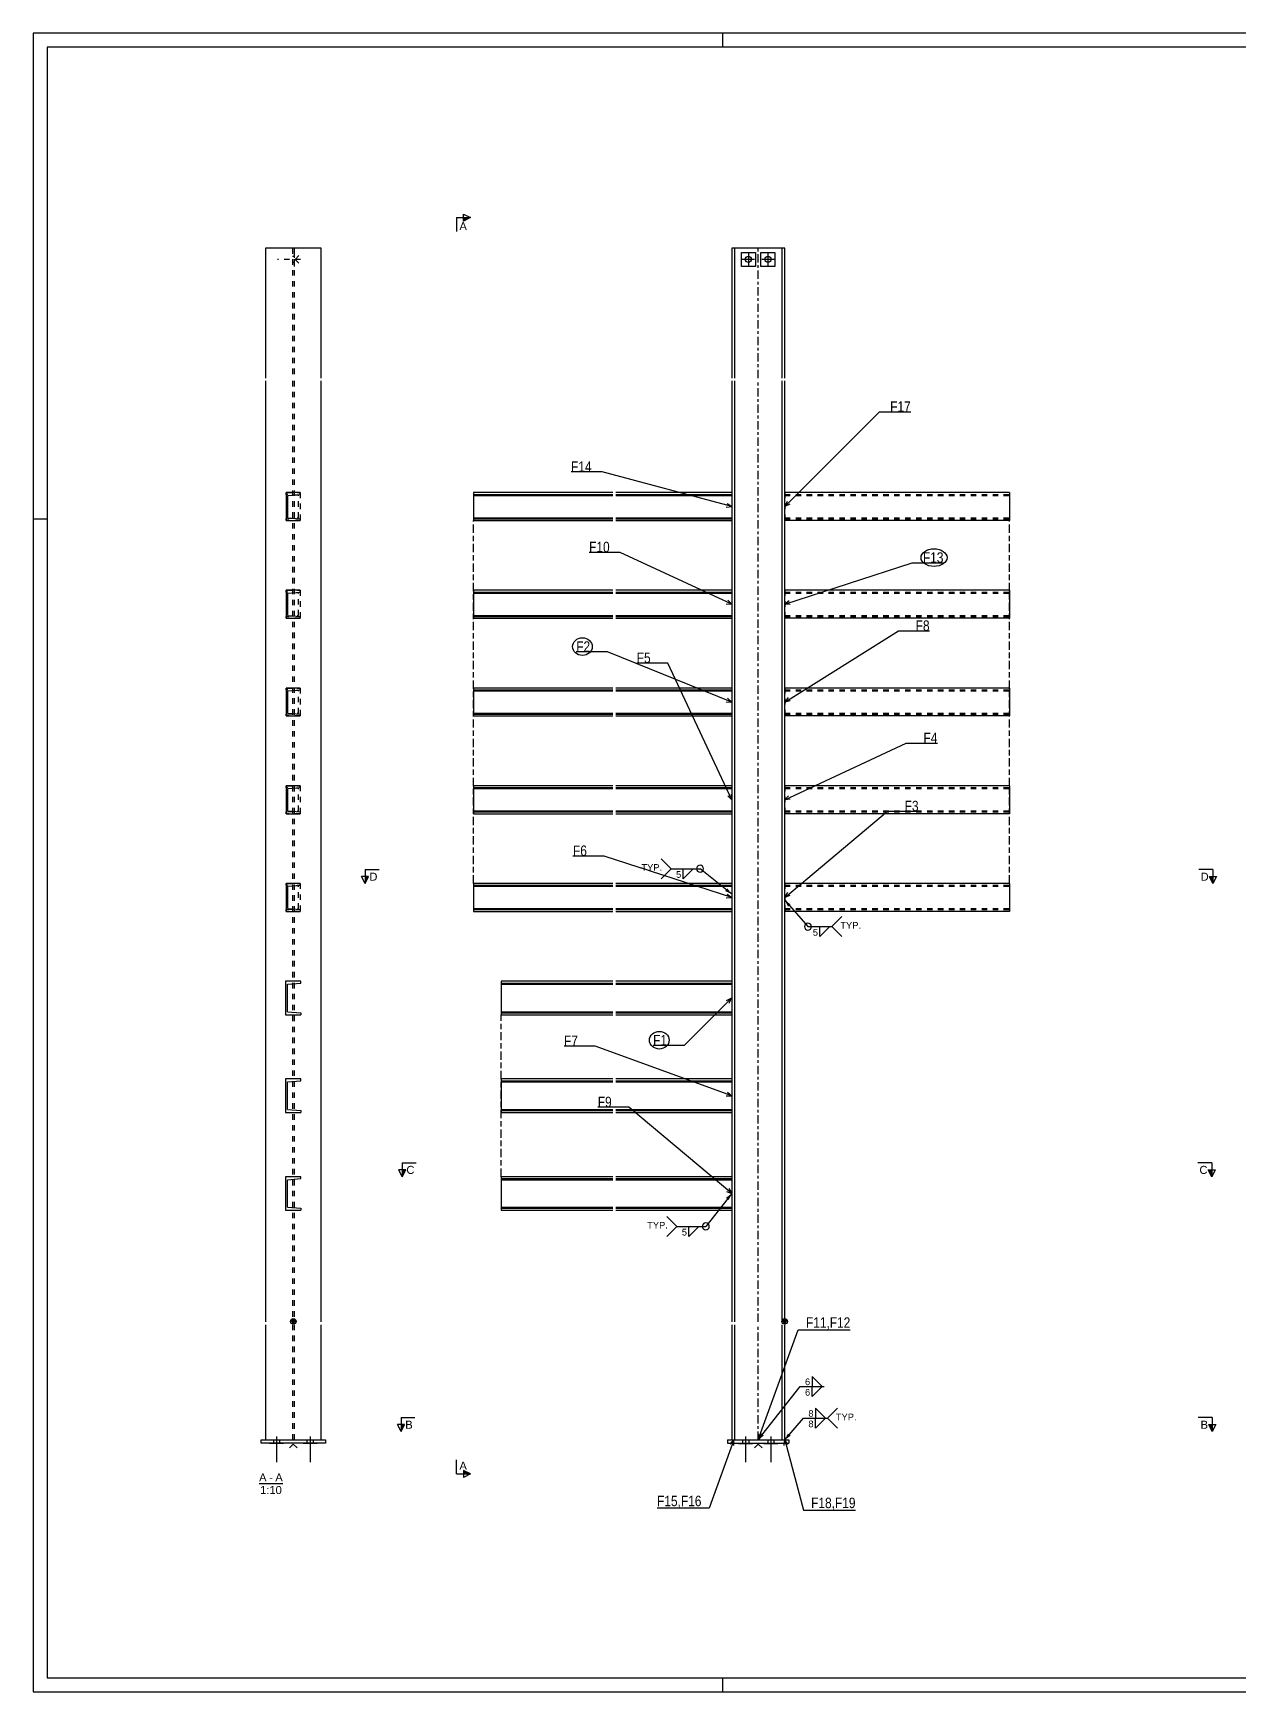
# Model space of a CAD drawing. Header units: millimetres. Extents: x -278 to 563, y -75 to 519.
# Drawn here: x -278 to 154, y -75 to 519 of the extents above; entities that cross this region are included whole.
import ezdxf

# ---------------------------------------------------------------- set-up
doc = ezdxf.new("R2010")
doc.units = ezdxf.units.MM
for name, pattern in [('DXK_LINE_DOT2', [3.9198, 1.9599, -1.9599]), ('DXK_LINE_DOT3', [5.9187, 2.979, -0.9799, 0.9799, -0.9799]), ('DXK_LINE_DOT6', [6.9771, 2.979, -1.0191, 1.9599, -1.0191])]:
    doc.linetypes.add(name, pattern=pattern)
doc.layers.add('WELD_LABELS', color=5, linetype='Continuous')
doc.styles.add('Arial', font='ARIAL.TTF', dxfattribs={"height": 0.2})
doc.styles.add('Arial Narrow', font='ARIALN.TTF', dxfattribs={"height": 0.2})

# ---------------------------------------------------------------- blocks, each defined once
blk = doc.blocks.new('Unknown-43703786-1768')
at = {"color": 5, "linetype": 'Continuous'}
for p, q in [((563.35, 519.48), (-277.65, 519.48)), ((-277.65, 519.48), (-277.65, -74.52)), ((558.35, 514.48), (-272.65, 514.48)), ((-272.65, 514.48), (-272.65, -69.52)), ((-272.65, -69.52), (558.35, -69.52)), ((-277.65, -74.52), (563.35, -74.52))]:
    blk.add_line(p, q, dxfattribs=at)
at = {"color": 7, "linetype": 'Continuous'}
for p, q in [((-30.65, 514.48), (-30.65, 519.48)), ((-272.65, 345.48), (-277.65, 345.48)), ((-30.65, -74.52), (-30.65, -69.52))]:
    blk.add_line(p, q, dxfattribs=at)
blk = doc.blocks.new('Unknown-43703786-11 - 5470')
at = {"color": 6, "linetype": 'Continuous'}
blk.add_line((-196.74, 0.06), (-188.28, 0.06), dxfattribs=at)
at = {"color": 0, "linetype": 'Continuous'}
blk.add_wipeout([(-194.08, 0.81), (-194.08, 3.81), (-196.74, 3.81), (-196.74, 0.81)], dxfattribs=at)
blk.add_wipeout([(-191.84, 0.81), (-191.84, 3.81), (-193.18, 3.81), (-193.18, 0.81)], dxfattribs=at)
blk.add_wipeout([(-188.28, 0.81), (-188.28, 3.81), (-190.94, 3.81), (-190.94, 0.81)], dxfattribs=at)
blk.add_wipeout([(-188.62, -3.69), (-188.62, -0.69), (-196.4, -0.69), (-196.4, -3.69)], dxfattribs=at)
at = {"color": 6, "linetype": 'Continuous', "style": 'Arial'}
for s, height, p in [('A', 2.87, (-196.74, 0.81)), ('-', 2.87, (-193.18, 0.81)), ('A', 2.87, (-190.94, 0.81)), ('1:10', 2.865, (-196.4, -3.69))]:
    blk.add_text(s, height=height, dxfattribs=at).set_placement(p)
blk = doc.blocks.new('Part-43703786-5472 - 5470')
at = {"color": 2, "linetype": 'Continuous'}
for p, q in [((-187.25, 109.95), (-187.25, 97.95)), ((-181.75, 109.95), (-187.25, 109.95)), ((-186.55, 108.886), (-181.75, 109.27)), ((-186.55, 99.014), (-186.55, 108.886)), ((-181.75, 109.27), (-181.75, 109.95)), ((-187.25, 97.95), (-181.75, 97.95)), ((-186.55, 99.014), (-181.75, 98.63)), ((-181.75, 98.63), (-181.75, 97.95))]:
    blk.add_line(p, q, dxfattribs=at)
blk = doc.blocks.new('Part-43703786-5473 - 5470')
at = {"color": 2, "linetype": 'Continuous'}
for p, q in [((-187.25, 144.95), (-187.25, 132.95)), ((-181.75, 144.95), (-187.25, 144.95)), ((-186.55, 143.886), (-181.75, 144.27)), ((-186.55, 134.014), (-186.55, 143.886)), ((-181.75, 144.27), (-181.75, 144.95)), ((-187.25, 132.95), (-181.75, 132.95)), ((-186.55, 134.014), (-181.75, 133.63)), ((-181.75, 133.63), (-181.75, 132.95))]:
    blk.add_line(p, q, dxfattribs=at)
blk = doc.blocks.new('Part-43703786-5474 - 5470')
at = {"color": 2, "linetype": 'Continuous'}
for p, q in [((-187.25, 179.95), (-187.25, 167.95)), ((-181.75, 179.95), (-187.25, 179.95)), ((-186.55, 178.886), (-181.75, 179.27)), ((-186.55, 169.014), (-186.55, 178.886)), ((-181.75, 179.27), (-181.75, 179.95)), ((-187.25, 167.95), (-181.75, 167.95)), ((-186.55, 169.014), (-181.75, 168.63)), ((-181.75, 168.63), (-181.75, 167.95))]:
    blk.add_line(p, q, dxfattribs=at)
blk = doc.blocks.new('Part-43703786-5475 - 5470')
at = {"color": 2, "linetype": 'Continuous'}
for p, q in [((-187, 214.95), (-187, 204.95)), ((-182, 214.95), (-187, 214.95)), ((-186.4, 213.948), (-182, 214.3)), ((-186.4, 205.952), (-186.4, 213.948)), ((-182, 214.3), (-182, 214.95)), ((-187, 204.95), (-182, 204.95)), ((-186.4, 205.952), (-182, 205.6)), ((-182, 205.6), (-182, 204.95))]:
    blk.add_line(p, q, dxfattribs=at)
blk = doc.blocks.new('Part-43703786-5476 - 5470')
at = {"color": 7, "linetype": 'DXK_LINE_DOT2'}
for p, q in [((-187, 214.3), (-187, 214.95)), ((-187, 214.95), (-182, 214.95)), ((-182.6, 213.948), (-187, 214.3)), ((-182.6, 205.952), (-182.6, 213.948)), ((-182, 214.95), (-182, 204.95)), ((-187, 205.6), (-182.6, 205.952)), ((-187, 204.95), (-187, 205.6)), ((-182, 204.95), (-187, 204.95))]:
    blk.add_line(p, q, dxfattribs=at)
blk = doc.blocks.new('Part-43703786-5477 - 5470')
at = {"color": 2, "linetype": 'Continuous'}
for p, q in [((-187, 249.95), (-187, 239.95)), ((-182, 249.95), (-187, 249.95)), ((-182, 249.3), (-182, 249.95)), ((-186.4, 248.948), (-182, 249.3)), ((-186.4, 240.952), (-186.4, 248.948)), ((-187, 239.95), (-182, 239.95)), ((-186.4, 240.952), (-182, 240.6)), ((-182, 240.6), (-182, 239.95))]:
    blk.add_line(p, q, dxfattribs=at)
blk = doc.blocks.new('Part-43703786-5478 - 5470')
at = {"color": 7, "linetype": 'DXK_LINE_DOT2'}
for p, q in [((-187, 249.3), (-187, 249.95)), ((-187, 249.95), (-182, 249.95)), ((-182, 249.95), (-182, 239.95)), ((-182.6, 248.948), (-187, 249.3)), ((-182.6, 240.952), (-182.6, 248.948)), ((-187, 240.6), (-182.6, 240.952)), ((-187, 239.95), (-187, 240.6)), ((-182, 239.95), (-187, 239.95))]:
    blk.add_line(p, q, dxfattribs=at)
blk = doc.blocks.new('Part-43703786-5479 - 5470')
at = {"color": 2, "linetype": 'Continuous'}
for p, q in [((-187, 284.95), (-187, 274.95)), ((-182, 284.95), (-187, 284.95)), ((-186.4, 283.948), (-182, 284.3)), ((-186.4, 275.952), (-186.4, 283.948)), ((-182, 284.3), (-182, 284.95)), ((-187, 274.95), (-182, 274.95)), ((-186.4, 275.952), (-182, 275.6)), ((-182, 275.6), (-182, 274.95))]:
    blk.add_line(p, q, dxfattribs=at)
blk = doc.blocks.new('Part-43703786-5480 - 5470')
at = {"color": 7, "linetype": 'DXK_LINE_DOT2'}
for p, q in [((-187, 284.3), (-187, 284.95)), ((-187, 284.95), (-182, 284.95)), ((-182.6, 283.948), (-187, 284.3)), ((-182.6, 275.952), (-182.6, 283.948)), ((-182, 284.95), (-182, 274.95)), ((-187, 275.6), (-182.6, 275.952)), ((-187, 274.95), (-187, 275.6)), ((-182, 274.95), (-187, 274.95))]:
    blk.add_line(p, q, dxfattribs=at)
blk = doc.blocks.new('Part-43703786-5481 - 5470')
at = {"color": 2, "linetype": 'Continuous'}
for p, q in [((-187, 319.95), (-187, 309.95)), ((-182, 319.95), (-187, 319.95)), ((-186.4, 318.948), (-182, 319.3)), ((-186.4, 310.952), (-186.4, 318.948)), ((-182, 319.3), (-182, 319.95)), ((-187, 309.95), (-182, 309.95)), ((-186.4, 310.952), (-182, 310.6)), ((-182, 310.6), (-182, 309.95))]:
    blk.add_line(p, q, dxfattribs=at)
blk = doc.blocks.new('Part-43703786-5482 - 5470')
at = {"color": 7, "linetype": 'DXK_LINE_DOT2'}
for p, q in [((-187, 319.3), (-187, 319.95)), ((-187, 319.95), (-182, 319.95)), ((-182.6, 318.948), (-187, 319.3)), ((-182.6, 310.952), (-182.6, 318.948)), ((-182, 319.95), (-182, 309.95)), ((-187, 310.6), (-182.6, 310.952)), ((-187, 309.95), (-187, 310.6)), ((-182, 309.95), (-187, 309.95))]:
    blk.add_line(p, q, dxfattribs=at)
blk = doc.blocks.new('Part-43703786-5483 - 5470')
at = {"color": 2, "linetype": 'Continuous'}
for p, q in [((-187, 354.95), (-187, 344.95)), ((-182, 354.95), (-187, 354.95)), ((-186.4, 353.948), (-182, 354.3)), ((-186.4, 345.952), (-186.4, 353.948)), ((-182, 354.3), (-182, 354.95)), ((-187, 344.95), (-182, 344.95)), ((-186.4, 345.952), (-182, 345.6)), ((-182, 345.6), (-182, 344.95))]:
    blk.add_line(p, q, dxfattribs=at)
blk = doc.blocks.new('Part-43703786-5484 - 5470')
at = {"color": 7, "linetype": 'DXK_LINE_DOT2'}
for p, q in [((-187, 354.3), (-187, 354.95)), ((-187, 354.95), (-182, 354.95)), ((-182.6, 353.948), (-187, 354.3)), ((-182.6, 345.952), (-182.6, 353.948)), ((-182, 354.95), (-182, 344.95)), ((-187, 345.6), (-182.6, 345.952)), ((-187, 344.95), (-187, 345.6)), ((-182, 344.95), (-187, 344.95))]:
    blk.add_line(p, q, dxfattribs=at)
blk = doc.blocks.new('Part-43703786-5485 - 5470')
at = {"color": 2, "linetype": 'Continuous'}
for p, q in [((-196, 15.7), (-173, 15.7)), ((-196, 14.5), (-196, 15.7)), ((-173, 14.5), (-196, 14.5)), ((-184.5, 14.2), (-185.8, 12.9)), ((-184.5, 14.2), (-183.1, 12.8)), ((-173, 15.7), (-173, 14.5))]:
    blk.add_line(p, q, dxfattribs=at)
blk = doc.blocks.new('Part-43703786-5486 - 5470')
at = {"linetype": 'Continuous'}
blk.add_hatch(color=2, dxfattribs=at).paths.add_polyline_path([(-184.5, 57.24), (-185.3, 58.64), (-183.7, 58.64)])
at = {"color": 2, "linetype": 'Continuous'}
for p, q in [((-174.5, 442.45), (-194.5, 442.45)), ((-194.5, 442.45), (-194.5, 395.95)), ((-183.87, 438.45), (-182.47, 439.85)), ((-174.5, 395.95), (-174.5, 442.45)), ((-183.87, 438.45), (-182.57, 437.15)), ((-194.5, 394.95), (-194.5, 57.95)), ((-174.5, 57.95), (-174.5, 394.95)), ((-194.5, 56.95), (-194.5, 15.7)), ((-184.5, 57.24), (-185.3, 58.64)), ((-185.3, 58.64), (-183.7, 58.64)), ((-183.7, 58.64), (-184.5, 57.24)), ((-174.5, 15.7), (-174.5, 56.95))]:
    blk.add_line(p, q, dxfattribs=at)
at = {"color": 7, "linetype": 'DXK_LINE_DOT2'}
for p, q in [((-184.82, 442.45), (-184.82, 395.95)), ((-184.17, 442.45), (-184.17, 395.95)), ((-184.82, 394.95), (-184.82, 57.95)), ((-184.17, 394.95), (-184.17, 57.95)), ((-184.82, 56.95), (-184.82, 15.7)), ((-184.17, 56.95), (-184.17, 15.7)), ((-194.5, 15.7), (-174.5, 15.7))]:
    blk.add_line(p, q, dxfattribs=at)
at = {"color": 2, "linetype": 'Continuous'}
blk.add_circle((-184.5, 58.14), 1, dxfattribs=at)
blk = doc.blocks.new('Bolt-43703786-5487 - 5470')
at = {"color": 3, "linetype": 'Continuous'}
for p, q in [((-191.6, 15.7), (-191.6, 14.5)), ((-191.6, 15.7), (-191.6, 14.5)), ((-190.5, 16.95), (-190.5, 7.7)), ((-190.5, 16.95), (-190.5, 7.7)), ((-189.4, 15.7), (-189.4, 14.5)), ((-189.4, 15.7), (-189.4, 14.5)), ((-179.6, 15.7), (-179.6, 14.5)), ((-179.6, 15.7), (-179.6, 14.5)), ((-178.5, 16.95), (-178.5, 7.7)), ((-178.5, 16.95), (-178.5, 7.7)), ((-177.4, 15.7), (-177.4, 14.5)), ((-177.4, 15.7), (-177.4, 14.5))]:
    blk.add_line(p, q, dxfattribs=at)
blk = doc.blocks.new('Bolt-43703786-5488 - 5470')
at = {"color": 3, "linetype": 'DXK_LINE_DOT2'}
for p, q in [((-181.925, 438.45), (-190.175, 438.45)), ((-181.925, 438.45), (-190.175, 438.45)), ((-184.175, 439.55), (-184.825, 439.55)), ((-184.175, 439.55), (-184.825, 439.55)), ((-184.175, 437.35), (-184.825, 437.35)), ((-184.175, 437.35), (-184.825, 437.35))]:
    blk.add_line(p, q, dxfattribs=at)
blk = doc.blocks.new('Surfacing-43703786-5489 - 5470')
at = {"color": 7, "linetype": 'Continuous'}
for p, q in [((-193, 14.5), (-193, 14.45)), ((-188, 14.45), (-193, 14.45)), ((-188, 14.5), (-188, 14.45))]:
    blk.add_line(p, q, dxfattribs=at)
at = {"color": 246, "linetype": 'DXK_LINE_DOT2'}
blk.add_line((-188, 14.5), (-193, 14.5), dxfattribs=at)
blk = doc.blocks.new('Surfacing-43703786-5490 - 5470')
at = {"color": 7, "linetype": 'Continuous'}
for p, q in [((-181, 14.5), (-181, 14.45)), ((-176, 14.45), (-181, 14.45)), ((-176, 14.5), (-176, 14.45))]:
    blk.add_line(p, q, dxfattribs=at)
at = {"color": 246, "linetype": 'DXK_LINE_DOT2'}
blk.add_line((-176, 14.5), (-181, 14.5), dxfattribs=at)
blk = doc.blocks.new('Surfacing-43703786-5491 - 5470')
at = {"color": 7, "linetype": 'Continuous'}
for p, q in [((-193, 14.5), (-193, 14.45)), ((-188, 14.45), (-193, 14.45)), ((-188, 14.5), (-188, 14.45))]:
    blk.add_line(p, q, dxfattribs=at)
at = {"color": 246, "linetype": 'DXK_LINE_DOT2'}
blk.add_line((-188, 14.5), (-193, 14.5), dxfattribs=at)
blk = doc.blocks.new('Surfacing-43703786-5492 - 5470')
at = {"color": 7, "linetype": 'Continuous'}
for p, q in [((-181, 14.5), (-181, 14.45)), ((-176, 14.45), (-181, 14.45)), ((-176, 14.5), (-176, 14.45))]:
    blk.add_line(p, q, dxfattribs=at)
at = {"color": 246, "linetype": 'DXK_LINE_DOT2'}
blk.add_line((-176, 14.5), (-181, 14.5), dxfattribs=at)
blk = doc.blocks.new('Surfacing-43703786-5493 - 5470')
at = {"color": 246, "linetype": 'DXK_LINE_DOT2'}
for p, q in [((-184.175, 440.95), (-184.175, 435.95)), ((-184.175, 440.95), (-184.125, 440.95)), ((-184.125, 440.95), (-184.125, 435.95)), ((-184.175, 435.95), (-184.125, 435.95))]:
    blk.add_line(p, q, dxfattribs=at)
blk = doc.blocks.new('Surfacing-43703786-5494 - 5470')
at = {"color": 246, "linetype": 'DXK_LINE_DOT2'}
for p, q in [((-184.175, 440.95), (-184.175, 435.95)), ((-184.175, 440.95), (-184.125, 440.95)), ((-184.125, 440.95), (-184.125, 435.95)), ((-184.175, 435.95), (-184.125, 435.95))]:
    blk.add_line(p, q, dxfattribs=at)
blk = doc.blocks.new('Part-43703786-5004 - 4962')
at = {"color": 2, "linetype": 'Continuous'}
for p, q in [((72, 249.95), (-8.5, 249.95)), ((72, 249.95), (72, 239.95)), ((72, 239.95), (-8.5, 239.95))]:
    blk.add_line(p, q, dxfattribs=at)
at = {"color": 7, "linetype": 'DXK_LINE_DOT2'}
for p, q in [((-8.5, 249.95), (-8.5, 239.95)), ((-8.5, 249.3), (72, 249.3)), ((-8.5, 248.948), (72, 248.948)), ((-8.5, 240.952), (72, 240.952)), ((-8.5, 240.6), (72, 240.6))]:
    blk.add_line(p, q, dxfattribs=at)
blk = doc.blocks.new('Part-43703786-4998 - 4962')
at = {"color": 2, "linetype": 'Continuous'}
for p, q in [((-110, 109.95), (-110, 97.95)), ((-70, 109.95), (-110, 109.95)), ((-110, 109.27), (-70, 109.27)), ((-110, 108.886), (-70, 108.886)), ((-27.5, 109.95), (-69, 109.95)), ((-69, 109.27), (-27.5, 109.27)), ((-69, 108.886), (-27.5, 108.886)), ((-110, 99.014), (-70, 99.014)), ((-110, 98.63), (-70, 98.63)), ((-110, 97.95), (-70, 97.95)), ((-69, 99.014), (-27.5, 99.014)), ((-69, 98.63), (-27.5, 98.63)), ((-69, 97.95), (-27.5, 97.95))]:
    blk.add_line(p, q, dxfattribs=at)
at = {"color": 7, "linetype": 'DXK_LINE_DOT2'}
blk.add_line((-27.5, 109.95), (-27.5, 97.95), dxfattribs=at)
blk = doc.blocks.new('Part-43703786-4999 - 4962')
at = {"color": 2, "linetype": 'Continuous'}
for p, q in [((-110, 144.95), (-110, 132.95)), ((-70, 144.95), (-110, 144.95)), ((-110, 144.27), (-70, 144.27)), ((-110, 143.886), (-70, 143.886)), ((-27.5, 144.95), (-69, 144.95)), ((-69, 144.27), (-27.5, 144.27)), ((-69, 143.886), (-27.5, 143.886)), ((-110, 134.014), (-70, 134.014)), ((-110, 133.63), (-70, 133.63)), ((-110, 132.95), (-70, 132.95)), ((-69, 134.014), (-27.5, 134.014)), ((-69, 133.63), (-27.5, 133.63)), ((-69, 132.95), (-27.5, 132.95))]:
    blk.add_line(p, q, dxfattribs=at)
at = {"color": 7, "linetype": 'DXK_LINE_DOT2'}
blk.add_line((-27.5, 144.95), (-27.5, 132.95), dxfattribs=at)
blk = doc.blocks.new('Part-43703786-5000 - 4962')
at = {"color": 2, "linetype": 'Continuous'}
for p, q in [((-110, 179.95), (-110, 167.95)), ((-70, 179.95), (-110, 179.95)), ((-110, 179.27), (-70, 179.27)), ((-110, 178.886), (-70, 178.886)), ((-27.5, 179.95), (-69, 179.95)), ((-69, 179.27), (-27.5, 179.27)), ((-69, 178.886), (-27.5, 178.886)), ((-110, 169.014), (-70, 169.014)), ((-110, 168.63), (-70, 168.63)), ((-110, 167.95), (-70, 167.95)), ((-69, 169.014), (-27.5, 169.014)), ((-69, 168.63), (-27.5, 168.63)), ((-69, 167.95), (-27.5, 167.95))]:
    blk.add_line(p, q, dxfattribs=at)
at = {"color": 7, "linetype": 'DXK_LINE_DOT2'}
blk.add_line((-27.5, 179.95), (-27.5, 167.95), dxfattribs=at)
blk = doc.blocks.new('Part-43703786-5001 - 4962')
at = {"color": 2, "linetype": 'Continuous'}
for p, q in [((-120, 214.95), (-120, 204.95)), ((-70, 214.95), (-120, 214.95)), ((-120, 214.3), (-70, 214.3)), ((-120, 213.948), (-70, 213.948)), ((-27.5, 214.95), (-69, 214.95)), ((-69, 214.3), (-27.5, 214.3)), ((-69, 213.948), (-27.5, 213.948)), ((-120, 205.952), (-70, 205.952)), ((-120, 205.6), (-70, 205.6)), ((-120, 204.95), (-70, 204.95)), ((-69, 205.952), (-27.5, 205.952)), ((-69, 205.6), (-27.5, 205.6)), ((-69, 204.95), (-27.5, 204.95))]:
    blk.add_line(p, q, dxfattribs=at)
at = {"color": 7, "linetype": 'DXK_LINE_DOT2'}
blk.add_line((-27.5, 214.95), (-27.5, 204.95), dxfattribs=at)
blk = doc.blocks.new('Part-43703786-5002 - 4962')
at = {"color": 2, "linetype": 'Continuous'}
for p, q in [((72, 214.95), (-8.5, 214.95)), ((72, 214.95), (72, 204.95)), ((72, 204.95), (-8.5, 204.95))]:
    blk.add_line(p, q, dxfattribs=at)
at = {"color": 7, "linetype": 'DXK_LINE_DOT2'}
for p, q in [((-8.5, 214.95), (-8.5, 204.95)), ((-8.5, 214.3), (72, 214.3)), ((-8.5, 213.948), (72, 213.948)), ((-8.5, 205.952), (72, 205.952)), ((-8.5, 205.6), (72, 205.6))]:
    blk.add_line(p, q, dxfattribs=at)
blk = doc.blocks.new('Part-43703786-5003 - 4962')
at = {"color": 2, "linetype": 'Continuous'}
for p, q in [((-120, 249.95), (-120, 239.95)), ((-70, 249.95), (-120, 249.95)), ((-27.5, 249.95), (-69, 249.95)), ((-120, 249.3), (-70, 249.3)), ((-120, 248.948), (-70, 248.948)), ((-69, 249.3), (-27.5, 249.3)), ((-69, 248.948), (-27.5, 248.948)), ((-120, 240.952), (-70, 240.952)), ((-120, 240.6), (-70, 240.6)), ((-120, 239.95), (-70, 239.95)), ((-69, 240.952), (-27.5, 240.952)), ((-69, 240.6), (-27.5, 240.6)), ((-69, 239.95), (-27.5, 239.95))]:
    blk.add_line(p, q, dxfattribs=at)
at = {"color": 7, "linetype": 'DXK_LINE_DOT2'}
blk.add_line((-27.5, 249.95), (-27.5, 239.95), dxfattribs=at)
blk = doc.blocks.new('Part-43703786-5005 - 4962')
at = {"color": 2, "linetype": 'Continuous'}
for p, q in [((-120, 284.95), (-120, 274.95)), ((-70, 284.95), (-120, 284.95)), ((-120, 284.3), (-70, 284.3)), ((-120, 283.948), (-70, 283.948)), ((-27.5, 284.95), (-69, 284.95)), ((-69, 284.3), (-27.5, 284.3)), ((-69, 283.948), (-27.5, 283.948)), ((-120, 275.952), (-70, 275.952)), ((-120, 275.6), (-70, 275.6)), ((-120, 274.95), (-70, 274.95)), ((-69, 275.952), (-27.5, 275.952)), ((-69, 275.6), (-27.5, 275.6)), ((-69, 274.95), (-27.5, 274.95))]:
    blk.add_line(p, q, dxfattribs=at)
at = {"color": 7, "linetype": 'DXK_LINE_DOT2'}
blk.add_line((-27.5, 284.95), (-27.5, 274.95), dxfattribs=at)
blk = doc.blocks.new('Part-43703786-5006 - 4962')
at = {"color": 2, "linetype": 'Continuous'}
for p, q in [((72, 284.95), (-8.5, 284.95)), ((72, 284.95), (72, 274.95)), ((72, 274.95), (-8.5, 274.95))]:
    blk.add_line(p, q, dxfattribs=at)
at = {"color": 7, "linetype": 'DXK_LINE_DOT2'}
for p, q in [((-8.5, 284.95), (-8.5, 274.95)), ((-8.5, 284.3), (72, 284.3)), ((-8.5, 283.948), (72, 283.948)), ((-8.5, 275.952), (72, 275.952)), ((-8.5, 275.6), (72, 275.6))]:
    blk.add_line(p, q, dxfattribs=at)
blk = doc.blocks.new('Part-43703786-5007 - 4962')
at = {"color": 2, "linetype": 'Continuous'}
for p, q in [((-120, 319.95), (-120, 309.95)), ((-70, 319.95), (-120, 319.95)), ((-120, 319.3), (-70, 319.3)), ((-120, 318.948), (-70, 318.948)), ((-27.5, 319.95), (-69, 319.95)), ((-69, 319.3), (-27.5, 319.3)), ((-69, 318.948), (-27.5, 318.948)), ((-120, 310.952), (-70, 310.952)), ((-120, 310.6), (-70, 310.6)), ((-120, 309.95), (-70, 309.95)), ((-69, 310.952), (-27.5, 310.952)), ((-69, 310.6), (-27.5, 310.6)), ((-69, 309.95), (-27.5, 309.95))]:
    blk.add_line(p, q, dxfattribs=at)
at = {"color": 7, "linetype": 'DXK_LINE_DOT2'}
blk.add_line((-27.5, 319.95), (-27.5, 309.95), dxfattribs=at)
blk = doc.blocks.new('Part-43703786-5008 - 4962')
at = {"color": 2, "linetype": 'Continuous'}
for p, q in [((72, 319.95), (-8.5, 319.95)), ((72, 319.95), (72, 309.95)), ((72, 309.95), (-8.5, 309.95))]:
    blk.add_line(p, q, dxfattribs=at)
at = {"color": 7, "linetype": 'DXK_LINE_DOT2'}
for p, q in [((-8.5, 319.95), (-8.5, 309.95)), ((-8.5, 319.3), (72, 319.3)), ((-8.5, 318.948), (72, 318.948)), ((-8.5, 310.952), (72, 310.952)), ((-8.5, 310.6), (72, 310.6))]:
    blk.add_line(p, q, dxfattribs=at)
blk = doc.blocks.new('Part-43703786-5009 - 4962')
at = {"color": 2, "linetype": 'Continuous'}
for p, q in [((-120, 354.95), (-120, 344.95)), ((-70, 354.95), (-120, 354.95)), ((-120, 354.3), (-70, 354.3)), ((-120, 353.948), (-70, 353.948)), ((-27.5, 354.95), (-69, 354.95)), ((-69, 354.3), (-27.5, 354.3)), ((-69, 353.948), (-27.5, 353.948)), ((-120, 345.952), (-70, 345.952)), ((-120, 345.6), (-70, 345.6)), ((-120, 344.95), (-70, 344.95)), ((-69, 345.952), (-27.5, 345.952)), ((-69, 345.6), (-27.5, 345.6)), ((-69, 344.95), (-27.5, 344.95))]:
    blk.add_line(p, q, dxfattribs=at)
at = {"color": 7, "linetype": 'DXK_LINE_DOT2'}
blk.add_line((-27.5, 354.95), (-27.5, 344.95), dxfattribs=at)
blk = doc.blocks.new('Part-43703786-5010 - 4962')
at = {"color": 2, "linetype": 'Continuous'}
for p, q in [((72, 354.95), (-8.5, 354.95)), ((72, 354.95), (72, 344.95)), ((72, 344.95), (-8.5, 344.95))]:
    blk.add_line(p, q, dxfattribs=at)
at = {"color": 7, "linetype": 'DXK_LINE_DOT2'}
for p, q in [((-8.5, 354.95), (-8.5, 344.95)), ((-8.5, 354.3), (72, 354.3)), ((-8.5, 353.948), (72, 353.948)), ((-8.5, 345.952), (72, 345.952)), ((-8.5, 345.6), (72, 345.6))]:
    blk.add_line(p, q, dxfattribs=at)
blk = doc.blocks.new('Part-43703786-5011 - 4962')
at = {"color": 2, "linetype": 'Continuous'}
for p, q in [((-29, 15.7), (-7, 15.7)), ((-29, 15.7), (-29, 14.5)), ((-29, 14.5), (-7, 14.5)), ((-18, 14.2), (-19.3, 12.9)), ((-18, 14.2), (-16.6, 12.8)), ((-7, 15.7), (-7, 14.5))]:
    blk.add_line(p, q, dxfattribs=at)
blk = doc.blocks.new('Part-43703786-5012 - 4962')
at = {"linetype": 'Continuous'}
blk.add_hatch(color=2, dxfattribs=at).paths.add_polyline_path([(-8.5, 57.24), (-9.3, 58.64), (-7.7, 58.64)])
at = {"color": 2, "linetype": 'Continuous'}
for p, q in [((-27.5, 442.45), (-27.5, 395.95)), ((-8.5, 442.45), (-27.5, 442.45)), ((-26.5, 442.45), (-26.5, 395.95)), ((-9.5, 442.45), (-9.5, 395.95)), ((-8.5, 395.95), (-8.5, 442.45)), ((-27.5, 394.95), (-27.5, 57.95)), ((-26.5, 394.95), (-26.5, 57.95)), ((-9.5, 394.95), (-9.5, 57.95)), ((-8.5, 57.95), (-8.5, 394.95)), ((-27.5, 56.95), (-27.5, 15.7)), ((-26.5, 56.95), (-26.5, 15.7)), ((-9.5, 56.95), (-9.5, 15.7)), ((-8.5, 57.24), (-9.3, 58.64)), ((-9.3, 58.64), (-7.7, 58.64)), ((-7.7, 58.64), (-8.5, 57.24)), ((-8.5, 15.7), (-8.5, 56.95))]:
    blk.add_line(p, q, dxfattribs=at)
at = {"color": 7, "linetype": 'DXK_LINE_DOT3'}
for p, q in [((-18, 395.95), (-18, 442.45)), ((-18, 57.95), (-18, 394.95)), ((-18, 15.7), (-18, 56.95))]:
    blk.add_line(p, q, dxfattribs=at)
at = {"color": 7, "linetype": 'DXK_LINE_DOT2'}
blk.add_line((-27.5, 15.7), (-8.5, 15.7), dxfattribs=at)
at = {"color": 2, "linetype": 'Continuous'}
blk.add_circle((-8.5, 58.14), 1, dxfattribs=at)
blk = doc.blocks.new('Bolt-43703786-5013 - 4962')
at = {"color": 3, "linetype": 'Continuous'}
for p, q in [((-23.6, 15.7), (-23.6, 14.5)), ((-23.6, 15.7), (-23.6, 14.5)), ((-22.5, 16.95), (-22.5, 7.7)), ((-22.5, 16.95), (-22.5, 7.7)), ((-21.4, 15.7), (-21.4, 14.5)), ((-21.4, 15.7), (-21.4, 14.5)), ((-14.6, 15.7), (-14.6, 14.5)), ((-14.6, 15.7), (-14.6, 14.5)), ((-13.5, 16.95), (-13.5, 7.7)), ((-13.5, 16.95), (-13.5, 7.7)), ((-12.4, 15.7), (-12.4, 14.5)), ((-12.4, 15.7), (-12.4, 14.5))]:
    blk.add_line(p, q, dxfattribs=at)
blk = doc.blocks.new('Bolt-43703786-5014 - 4962')
at = {"color": 3, "linetype": 'Continuous'}
for p, q in [((-21.5, 440.65), (-21.5, 436.25)), ((-14.5, 440.65), (-14.5, 436.25)), ((-19.3, 438.45), (-23.7, 438.45)), ((-12.3, 438.45), (-16.7, 438.45))]:
    blk.add_line(p, q, dxfattribs=at)
for centre in [(-21.5, 438.45), (-14.5, 438.45)]:
    blk.add_circle(centre, 1.1, dxfattribs=at)
blk = doc.blocks.new('Surfacing-43703786-5015 - 4962')
at = {"color": 7, "linetype": 'Continuous'}
for p, q in [((-25, 14.5), (-25, 14.45)), ((-25, 14.45), (-20, 14.45)), ((-20, 14.5), (-20, 14.45))]:
    blk.add_line(p, q, dxfattribs=at)
at = {"color": 246, "linetype": 'DXK_LINE_DOT2'}
blk.add_line((-25, 14.5), (-20, 14.5), dxfattribs=at)
blk = doc.blocks.new('Surfacing-43703786-5016 - 4962')
at = {"color": 7, "linetype": 'Continuous'}
for p, q in [((-25, 14.5), (-25, 14.45)), ((-25, 14.45), (-20, 14.45)), ((-20, 14.5), (-20, 14.45))]:
    blk.add_line(p, q, dxfattribs=at)
at = {"color": 246, "linetype": 'DXK_LINE_DOT2'}
blk.add_line((-25, 14.5), (-20, 14.5), dxfattribs=at)
blk = doc.blocks.new('Surfacing-43703786-5017 - 4962')
at = {"color": 7, "linetype": 'Continuous'}
for p, q in [((-16, 14.5), (-16, 14.45)), ((-16, 14.45), (-11, 14.45)), ((-11, 14.5), (-11, 14.45))]:
    blk.add_line(p, q, dxfattribs=at)
at = {"color": 246, "linetype": 'DXK_LINE_DOT2'}
blk.add_line((-16, 14.5), (-11, 14.5), dxfattribs=at)
blk = doc.blocks.new('Surfacing-43703786-5018 - 4962')
at = {"color": 7, "linetype": 'Continuous'}
for p, q in [((-16, 14.5), (-16, 14.45)), ((-16, 14.45), (-11, 14.45)), ((-11, 14.5), (-11, 14.45))]:
    blk.add_line(p, q, dxfattribs=at)
at = {"color": 246, "linetype": 'DXK_LINE_DOT2'}
blk.add_line((-16, 14.5), (-11, 14.5), dxfattribs=at)
blk = doc.blocks.new('Surfacing-43703786-5019 - 4962')
at = {"color": 7, "linetype": 'Continuous'}
for p, q in [((-24, 435.95), (-24, 440.95)), ((-24, 440.95), (-19, 440.95)), ((-19, 440.95), (-19, 435.95)), ((-19, 435.95), (-24, 435.95))]:
    blk.add_line(p, q, dxfattribs=at)
blk = doc.blocks.new('Surfacing-43703786-5020 - 4962')
at = {"color": 7, "linetype": 'Continuous'}
for p, q in [((-17, 435.95), (-17, 440.95)), ((-17, 440.95), (-12, 440.95)), ((-12, 440.95), (-12, 435.95)), ((-12, 435.95), (-17, 435.95))]:
    blk.add_line(p, q, dxfattribs=at)
blk = doc.blocks.new('Line-43703786-7379 - 4962')
at = {"color": 1, "linetype": 'DXK_LINE_DOT6'}
blk.add_line((-110, 109.95), (-110, 167.95), dxfattribs=at)
blk = doc.blocks.new('Line-43703786-7400 - 4962')
at = {"color": 1, "linetype": 'DXK_LINE_DOT6'}
blk.add_line((-120, 214.95), (-120, 344.95), dxfattribs=at)
blk = doc.blocks.new('Line-43703786-7426 - 4962')
at = {"color": 1, "linetype": 'DXK_LINE_DOT6'}
blk.add_line((72, 214.95), (72, 344.95), dxfattribs=at)
blk = doc.blocks.new('WeldMark-43703786-8298 - 4962')
at = {"linetype": 'Continuous'}
blk.add_hatch(color=3, dxfattribs=at).paths.add_polyline_path([(-15.96, 17.28), (-18, 15.7), (-16.95, 18.05)])
at = {"color": 0}
blk.add_wipeout([(0.82, 35.11), (0.82, 38.01), (-1.44, 38.01), (-1.44, 35.11)], dxfattribs=at)
at = {"color": 3, "linetype": 'Continuous'}
for p, q in [((4.9, 34.81), (1.33, 38.38)), ((1.33, 38.38), (1.33, 34.81)), ((1.33, 34.81), (4.9, 34.81))]:
    blk.add_line(p, q, dxfattribs=at)
at = {"color": 0, "linetype": 'Continuous'}
blk.add_wipeout([(0.82, 31.36), (0.82, 34.26), (-1.44, 34.26), (-1.44, 31.36)], dxfattribs=at)
at = {"color": 3, "linetype": 'Continuous'}
for p, q in [((-18, 15.7), (-2.99, 34.81)), ((-2.99, 34.81), (5.62, 34.81)), ((1.33, 34.81), (4.9, 34.81)), ((4.9, 34.81), (1.33, 31.24)), ((1.33, 31.24), (1.33, 34.81))]:
    blk.add_line(p, q, dxfattribs=at)
at = {"color": 3, "style": 'Arial'}
blk.add_text('6', height=2.39, dxfattribs=at).set_placement((-1.24, 35.31))
at = {"color": 3, "linetype": 'Continuous', "style": 'Arial'}
blk.add_text('6', height=2.39, dxfattribs=at).set_placement((-1.24, 31.56))
blk = doc.blocks.new('SectionMark-43703786-7530 - 4962')
at = {"color": 0, "linetype": 'Continuous'}
for points in [[(-154.37, 215.95), (-154.37, 218.95), (-157.26, 218.95), (-157.26, 215.95)], [(143.33, 215.95), (143.33, 218.95), (140.44, 218.95), (140.44, 215.95)]]:
    blk.add_wipeout(points, dxfattribs=at)
at = {"linetype": 'Continuous'}
for points in [[(-158.76, 217.45), (-157.51, 217.45), (-158.76, 214.95)], [(143.58, 217.45), (144.83, 217.45), (144.83, 214.95)]]:
    blk.add_hatch(color=6, dxfattribs=at).paths.add_polyline_path(points)
at = {"color": 6, "linetype": 'Continuous'}
for p, q in [((-158.76, 219.95), (-153.76, 219.95)), ((-158.76, 219.95), (-158.76, 214.95)), ((144.83, 219.95), (139.83, 219.95)), ((144.83, 219.95), (144.83, 214.95)), ((-158.76, 214.95), (-160.01, 217.45)), ((-157.51, 217.45), (-160.01, 217.45)), ((-158.76, 214.95), (-157.51, 217.45)), ((143.58, 217.45), (146.08, 217.45)), ((144.83, 214.95), (143.58, 217.45)), ((146.08, 217.45), (144.83, 214.95))]:
    blk.add_line(p, q, dxfattribs=at)
at = {"color": 6, "linetype": 'Continuous', "style": 'Arial'}
for p in [(-157.26, 215.95), (140.44, 215.95)]:
    blk.add_text('D', height=2.87, dxfattribs=at).set_placement(p)
blk = doc.blocks.new('SectionMark-43703786-5661 - 4962')
at = {"color": 0, "linetype": 'Continuous'}
for points in [[(-141.75, 19.7), (-141.75, 22.7), (-144.41, 22.7), (-144.41, 19.7)], [(143.1, 19.7), (143.1, 22.7), (140.43, 22.7), (140.43, 19.7)]]:
    blk.add_wipeout(points, dxfattribs=at)
at = {"linetype": 'Continuous'}
for points in [[(-145.91, 21.2), (-144.66, 21.2), (-145.91, 18.7)], [(143.35, 21.2), (144.6, 21.2), (144.6, 18.7)]]:
    blk.add_hatch(color=6, dxfattribs=at).paths.add_polyline_path(points)
at = {"color": 6, "linetype": 'Continuous'}
for p, q in [((-145.91, 18.7), (-147.16, 21.2)), ((-144.66, 21.2), (-147.16, 21.2)), ((-145.91, 23.7), (-140.91, 23.7)), ((-145.91, 23.7), (-145.91, 18.7)), ((-145.91, 18.7), (-144.66, 21.2)), ((144.6, 23.7), (139.6, 23.7)), ((143.35, 21.2), (145.85, 21.2)), ((144.6, 18.7), (143.35, 21.2)), ((144.6, 23.7), (144.6, 18.7)), ((145.85, 21.2), (144.6, 18.7))]:
    blk.add_line(p, q, dxfattribs=at)
at = {"color": 6, "linetype": 'Continuous', "style": 'Arial'}
for p in [(-144.41, 19.7), (140.43, 19.7)]:
    blk.add_text('B', height=2.87, dxfattribs=at).set_placement(p)
blk = doc.blocks.new('SectionMark-43703786-5512 - 4962')
at = {"color": 0, "linetype": 'Continuous'}
for points in [[(-122.33, 448.95), (-122.33, 451.95), (-125, 451.95), (-125, 448.95)], [(-122.33, 5), (-122.33, 8), (-125, 8), (-125, 5)]]:
    blk.add_wipeout(points, dxfattribs=at)
at = {"linetype": 'Continuous'}
for points in [[(-123.5, 452.2), (-123.5, 453.45), (-121, 453.45)], [(-123.5, 3.5), (-123.5, 4.75), (-121, 3.5)]]:
    blk.add_hatch(color=6, dxfattribs=at).paths.add_polyline_path(points)
at = {"color": 6, "linetype": 'Continuous'}
for p, q in [((-126, 453.45), (-126, 448.45)), ((-126, 453.45), (-121, 453.45)), ((-123.5, 452.2), (-123.5, 454.7)), ((-123.5, 454.7), (-121, 453.45)), ((-121, 453.45), (-123.5, 452.2)), ((-126, 3.5), (-126, 8.5)), ((-126, 3.5), (-121, 3.5)), ((-121, 3.5), (-123.5, 4.75)), ((-123.5, 4.75), (-123.5, 2.25)), ((-121, 3.5), (-123.5, 2.25))]:
    blk.add_line(p, q, dxfattribs=at)
at = {"color": 6, "linetype": 'Continuous', "style": 'Arial'}
for p in [(-125, 448.95), (-125, 5)]:
    blk.add_text('A', height=2.87, dxfattribs=at).set_placement(p)
blk = doc.blocks.new('SectionMark-43703786-7487 - 4962')
at = {"color": 0, "linetype": 'Continuous'}
for points in [[(-141.11, 110.95), (-141.11, 113.95), (-143.99, 113.95), (-143.99, 110.95)], [(142.91, 110.95), (142.91, 113.95), (140.02, 113.95), (140.02, 110.95)]]:
    blk.add_wipeout(points, dxfattribs=at)
at = {"linetype": 'Continuous'}
for points in [[(-145.49, 112.45), (-144.24, 112.45), (-145.49, 109.95)], [(143.16, 112.45), (144.41, 112.45), (144.41, 109.95)]]:
    blk.add_hatch(color=6, dxfattribs=at).paths.add_polyline_path(points)
at = {"color": 6, "linetype": 'Continuous'}
for p, q in [((-145.49, 114.95), (-140.49, 114.95)), ((-145.49, 114.95), (-145.49, 109.95)), ((144.41, 114.95), (139.41, 114.95)), ((144.41, 114.95), (144.41, 109.95)), ((-145.49, 109.95), (-146.74, 112.45)), ((-144.24, 112.45), (-146.74, 112.45)), ((-145.49, 109.95), (-144.24, 112.45)), ((143.16, 112.45), (145.66, 112.45)), ((144.41, 109.95), (143.16, 112.45)), ((145.66, 112.45), (144.41, 109.95))]:
    blk.add_line(p, q, dxfattribs=at)
at = {"color": 6, "linetype": 'Continuous', "style": 'Arial'}
for p in [(-143.99, 110.95), (140.02, 110.95)]:
    blk.add_text('C', height=2.87, dxfattribs=at).set_placement(p)
blk = doc.blocks.new('WeldMark-43703786-8308 - 4962')
at = {"linetype": 'Continuous'}
blk.add_hatch(color=3, dxfattribs=at).paths.add_polyline_path([(-6.39, 17.18), (-8.5, 15.7), (-7.34, 18)])
at = {"color": 3, "linetype": 'Continuous'}
for q in [(10.4, 27.05), (10.4, 19.91)]:
    blk.add_line((6.82, 23.48), q, dxfattribs=at)
at = {"color": 0}
blk.add_wipeout([(2.02, 23.78), (2.02, 26.68), (-0.23, 26.68), (-0.23, 23.78)], dxfattribs=at)
at = {"color": 3, "linetype": 'Continuous'}
for p, q in [((6.11, 23.48), (2.54, 27.05)), ((2.54, 27.05), (2.54, 23.48)), ((2.54, 23.48), (6.11, 23.48))]:
    blk.add_line(p, q, dxfattribs=at)
at = {"color": 0, "linetype": 'Continuous'}
blk.add_wipeout([(17.23, 22.73), (17.23, 25.23), (9.82, 25.23), (9.82, 22.73)], dxfattribs=at)
at = {"color": 3, "linetype": 'Continuous', "style": 'Arial'}
blk.add_text('TYP.', height=2.388, dxfattribs=at).set_placement((9.82, 22.73))
at = {"color": 0, "linetype": 'Continuous'}
blk.add_wipeout([(2.02, 20.03), (2.02, 22.93), (-0.23, 22.93), (-0.23, 20.03)], dxfattribs=at)
at = {"color": 3, "linetype": 'Continuous'}
for p, q in [((-8.5, 15.7), (-1.78, 23.48)), ((-1.78, 23.48), (6.82, 23.48)), ((2.54, 23.48), (6.11, 23.48)), ((6.11, 23.48), (2.54, 19.91)), ((2.54, 19.91), (2.54, 23.48))]:
    blk.add_line(p, q, dxfattribs=at)
at = {"color": 3, "style": 'Arial'}
blk.add_text('8', height=2.39, dxfattribs=at).set_placement((-0.03, 23.98))
at = {"color": 3, "linetype": 'Continuous', "style": 'Arial'}
blk.add_text('8', height=2.39, dxfattribs=at).set_placement((-0.03, 20.23))
blk = doc.blocks.new('WeldMark-43703786-8319 - 4962')
at = {"linetype": 'Continuous'}
blk.add_hatch(color=3, dxfattribs=at).paths.add_polyline_path([(-29.53, 102.37), (-27.5, 103.95), (-28.55, 101.6)])
at = {"color": 3, "linetype": 'Continuous'}
blk.add_line((-27.5, 103.95), (-36.76, 92.15), dxfattribs=at)
for start, end in [(90, 270), (270, 90)]:
    blk.add_arc((-36.76, 92.15), 1.25, start, end, dxfattribs=at)
at = {"color": 0}
blk.add_wipeout([(-43.31, 88.7), (-43.31, 91.6), (-45.56, 91.6), (-45.56, 88.7)], dxfattribs=at)
at = {"color": 3, "linetype": 'Continuous'}
for p, q in [((-47.11, 92.15), (-50.68, 95.72)), ((-47.11, 92.15), (-50.68, 88.57)), ((-47.11, 92.15), (-36.76, 92.15)), ((-42.79, 92.15), (-39.22, 92.15)), ((-39.22, 92.15), (-42.79, 88.57)), ((-42.79, 88.57), (-42.79, 92.15))]:
    blk.add_line(p, q, dxfattribs=at)
at = {"color": 3, "style": 'Arial'}
blk.add_text('5', height=2.39, dxfattribs=at).set_placement((-45.36, 88.9))
at = {"color": 0, "linetype": 'Continuous'}
blk.add_wipeout([(-50.36, 91.4), (-50.36, 93.9), (-57.76, 93.9), (-57.76, 91.4)], dxfattribs=at)
at = {"color": 3, "linetype": 'Continuous', "style": 'Arial'}
blk.add_text('TYP.', height=2.388, dxfattribs=at).set_placement((-57.76, 91.4))
blk = doc.blocks.new('WeldMark-43703786-8325 - 4962')
at = {"linetype": 'Continuous'}
blk.add_hatch(color=3, dxfattribs=at).paths.add_polyline_path([(-29.06, 213.23), (-27.5, 211.18), (-29.84, 212.26)])
at = {"color": 3, "linetype": 'Continuous'}
blk.add_line((-27.5, 211.18), (-38.81, 220.25), dxfattribs=at)
for start, end in [(90, 270), (270, 90)]:
    blk.add_arc((-38.81, 220.25), 1.25, start, end, dxfattribs=at)
at = {"color": 0}
blk.add_wipeout([(-45.36, 216.8), (-45.36, 219.7), (-47.61, 219.7), (-47.61, 216.8)], dxfattribs=at)
at = {"color": 3, "linetype": 'Continuous'}
for p, q in [((-49.16, 220.25), (-52.74, 223.83)), ((-49.16, 220.25), (-52.74, 216.68)), ((-49.16, 220.25), (-38.81, 220.25)), ((-44.85, 220.25), (-41.28, 220.25)), ((-41.28, 220.25), (-44.85, 216.68)), ((-44.85, 216.68), (-44.85, 220.25))]:
    blk.add_line(p, q, dxfattribs=at)
at = {"color": 3, "style": 'Arial'}
blk.add_text('5', height=2.39, dxfattribs=at).set_placement((-47.41, 217))
at = {"color": 0, "linetype": 'Continuous'}
blk.add_wipeout([(-52.41, 219.5), (-52.41, 222), (-59.82, 222), (-59.82, 219.5)], dxfattribs=at)
at = {"color": 3, "linetype": 'Continuous', "style": 'Arial'}
blk.add_text('TYP.', height=2.388, dxfattribs=at).set_placement((-59.82, 219.5))
blk = doc.blocks.new('WeldMark-43703786-8354 - 4962')
at = {"linetype": 'Continuous'}
blk.add_hatch(color=3, dxfattribs=at).paths.add_polyline_path([(-7.32, 206.66), (-8.5, 208.95), (-6.38, 207.48)])
at = {"color": 3, "linetype": 'Continuous'}
for q in [(11.98, 203.08), (11.98, 195.93)]:
    blk.add_line((8.41, 199.51), q, dxfattribs=at)
at = {"color": 0}
blk.add_wipeout([(3.61, 196.06), (3.61, 198.96), (1.36, 198.96), (1.36, 196.06)], dxfattribs=at)
at = {"color": 3, "linetype": 'Continuous'}
for p, q in [((-8.5, 208.95), (-0.19, 199.51)), ((-0.19, 199.51), (8.41, 199.51)), ((4.13, 199.51), (7.7, 199.51)), ((7.7, 199.51), (4.13, 195.93)), ((4.13, 195.93), (4.13, 199.51))]:
    blk.add_line(p, q, dxfattribs=at)
for start, end in [(90, 270), (270, 90)]:
    blk.add_arc((-0.19, 199.51), 1.25, start, end, dxfattribs=at)
at = {"color": 3, "style": 'Arial'}
blk.add_text('5', height=2.39, dxfattribs=at).set_placement((1.56, 196.26))
at = {"color": 0, "linetype": 'Continuous'}
blk.add_wipeout([(18.82, 198.76), (18.82, 201.26), (11.41, 201.26), (11.41, 198.76)], dxfattribs=at)
at = {"color": 3, "linetype": 'Continuous', "style": 'Arial'}
blk.add_text('TYP.', height=2.388, dxfattribs=at).set_placement((11.41, 198.76))

msp = doc.modelspace()

# ---------------------------------------------------------------- linework, layer by layer
at = {"layer": 'WELD_LABELS', "color": 5}
for p, q in [((-8.5, 349.95), (25.44, 383.89)), ((25.44, 383.89), (36.62, 383.89)), ((-73.86, 362.37), (-85.04, 362.37)), ((-27.5, 349.95), (-73.86, 362.37)), ((-29.14, 351.1), (-27.5, 349.95)), ((-7.66, 351.76), (-8.5, 349.95)), ((-6.69, 350.79), (-8.5, 349.95)), ((-29.49, 349.77), (-27.5, 349.95)), ((-67.38, 333.55), (-78.55, 333.55)), ((-27.5, 314.95), (-67.38, 333.55)), ((-8.5, 314.95), (37.15, 329.78)), ((37.15, 329.78), (48.33, 329.78)), ((-29.49, 315.12), (-27.5, 314.95)), ((-28.91, 316.37), (-27.5, 314.95)), ((-6.93, 316.18), (-8.5, 314.95)), ((-6.5, 314.88), (-8.5, 314.95)), ((-8.5, 279.95), (32.21, 305.39)), ((32.21, 305.39), (43.38, 305.39)), ((-72, 297.93), (-83.18, 297.93)), ((-27.5, 279.95), (-72, 297.93)), ((-50.32, 293.89), (-61.5, 293.89)), ((-27.5, 244.95), (-50.32, 293.89)), ((-29.5, 280.02), (-27.5, 279.95)), ((-28.99, 281.29), (-27.5, 279.95)), ((-7.27, 281.53), (-8.5, 279.95)), ((-6.54, 280.36), (-8.5, 279.95)), ((-8.5, 244.95), (35, 265.24)), ((35, 265.24), (46.18, 265.24)), ((-28.92, 246.36), (-27.5, 244.95)), ((-27.67, 246.94), (-27.5, 244.95)), ((-7.09, 246.37), (-8.5, 244.95)), ((-6.51, 245.12), (-8.5, 244.95)), ((28.27, 240.8), (39.44, 240.8)), ((-73.15, 224.78), (-84.33, 224.78)), ((-27.5, 173.95), (-44.47, 156.98)), ((-29.31, 173.11), (-27.5, 173.95)), ((-28.34, 172.14), (-27.5, 173.95)), ((-76.36, 156.74), (-87.54, 156.74)), ((-27.5, 138.95), (-76.36, 156.74)), ((-44.47, 156.98), (-55.64, 156.98)), ((-29.5, 138.95), (-27.5, 138.95)), ((-29.03, 140.24), (-27.5, 138.95)), ((-64.27, 134.8), (-75.44, 134.8)), ((-3.64, 55.17), (14.99, 55.17)), ((-26.7, 15.7), (-35.59, -8.73)), ((-27.99, 14.17), (-26.7, 15.7)), ((-26.7, 13.7), (-26.7, 15.7)), ((-35.59, -8.73), (-54.22, -8.73)), ((-1.77, -9.41), (16.85, -9.41))]:
    msp.add_line(p, q, dxfattribs=at)
at = {"layer": 'WELD_LABELS', "color": 1}
for centre, major_axis, ratio in [((44.97, 331.65), (4.65, 0), 0.679747), ((-80.94, 299.79), (3.53, 0), 0.894627), ((-53.41, 158.84), (3.53, 0), 0.894627)]:
    msp.add_ellipse(centre, major_axis=major_axis, ratio=ratio, dxfattribs=at)

# ---------------------------------------------------------------- block references
for name in ['Unknown-43703786-1768', 'Part-43703786-5486 - 5470', 'Surfacing-43703786-5493 - 5470', 'Surfacing-43703786-5494 - 5470', 'Part-43703786-5012 - 4962', 'Surfacing-43703786-5019 - 4962', 'Bolt-43703786-5014 - 4962', 'Surfacing-43703786-5020 - 4962', 'Bolt-43703786-5488 - 5470', 'Part-43703786-5483 - 5470', 'Part-43703786-5484 - 5470', 'Part-43703786-5009 - 4962', 'Part-43703786-5010 - 4962', 'Line-43703786-7400 - 4962', 'Line-43703786-7426 - 4962', 'Part-43703786-5481 - 5470', 'Part-43703786-5482 - 5470', 'Part-43703786-5007 - 4962', 'Part-43703786-5008 - 4962', 'Part-43703786-5479 - 5470', 'Part-43703786-5480 - 5470', 'Part-43703786-5005 - 4962', 'Part-43703786-5006 - 4962', 'Part-43703786-5477 - 5470', 'Part-43703786-5478 - 5470', 'Part-43703786-5003 - 4962', 'Part-43703786-5004 - 4962', 'Part-43703786-5475 - 5470', 'Part-43703786-5476 - 5470', 'Part-43703786-5001 - 4962', 'Part-43703786-5002 - 4962', 'Part-43703786-5474 - 5470', 'Part-43703786-5000 - 4962', 'Line-43703786-7379 - 4962', 'Part-43703786-5473 - 5470', 'Part-43703786-4999 - 4962', 'Part-43703786-5472 - 5470', 'Part-43703786-4998 - 4962', 'Part-43703786-5485 - 5470', 'Surfacing-43703786-5489 - 5470', 'Surfacing-43703786-5491 - 5470', 'Bolt-43703786-5487 - 5470', 'Surfacing-43703786-5490 - 5470', 'Surfacing-43703786-5492 - 5470', 'Part-43703786-5011 - 4962', 'Surfacing-43703786-5015 - 4962', 'Surfacing-43703786-5016 - 4962', 'Bolt-43703786-5013 - 4962', 'Surfacing-43703786-5017 - 4962', 'Surfacing-43703786-5018 - 4962']:
    msp.add_blockref(name, (0, 0))

# ---------------------------------------------------------------- texts
at = {"layer": 'WELD_LABELS', "color": 5, "lineweight": 30, "char_height": 3.725, "style": 'Arial Narrow'}
for s, insert, attachment_point in [('F17', (36.62, 383.89), 9), ('F14', (-85.04, 362.37), 7), ('F10', (-78.55, 333.55), 7), ('F13', (48.33, 329.78), 9), ('F8', (43.38, 305.39), 9), ('F2', (-83.18, 297.93), 7), ('F5', (-61.5, 293.89), 7), ('F4', (46.18, 265.24), 9), ('F3', (39.44, 240.8), 9), ('F6', (-84.33, 224.78), 7), ('F7', (-87.54, 156.74), 7), ('F1', (-55.64, 156.98), 7), ('F9', (-75.44, 134.8), 7), ('F11,F12', (14.99, 55.17), 9), ('F15,F16', (-54.22, -8.73), 7), ('F18,F19', (16.85, -9.41), 9)]:
    msp.add_mtext(s, dxfattribs=dict(at, insert=insert, attachment_point=attachment_point))

# ---------------------------------------------------------------- next in the draw order: block references
for name in ['SectionMark-43703786-7530 - 4962', 'WeldMark-43703786-8354 - 4962', 'WeldMark-43703786-8319 - 4962', 'WeldMark-43703786-8298 - 4962', 'Unknown-43703786-11 - 5470']:
    msp.add_blockref(name, (0, 0))

# ---------------------------------------------------------------- next in the draw order: linework, layer by layer
at = {"layer": 'WELD_LABELS', "color": 5}
for p, q in [((-8.5, 209.95), (28.27, 240.8)), ((-7.5, 211.68), (-8.5, 209.95)), ((-6.62, 210.63), (-8.5, 209.95)), ((-29.38, 104.63), (-27.5, 103.95)), ((-28.5, 105.68), (-27.5, 103.95))]:
    msp.add_line(p, q, dxfattribs=at)

# ---------------------------------------------------------------- next in the draw order: block references
for name in ['WeldMark-43703786-8325 - 4962', 'SectionMark-43703786-5661 - 4962']:
    msp.add_blockref(name, (0, 0))

# ---------------------------------------------------------------- next in the draw order: linework, layer by layer
for p, q in [((-27.5, 209.95), (-73.15, 224.78)), ((-29.5, 209.88), (-27.5, 209.95)), ((-29.07, 211.18), (-27.5, 209.95)), ((-18, 17.7), (-18, 15.7)), ((-16.71, 17.23), (-18, 15.7))]:
    msp.add_line(p, q, dxfattribs=at)

# ---------------------------------------------------------------- next in the draw order: block references
for name in ['SectionMark-43703786-5512 - 4962', 'WeldMark-43703786-8308 - 4962']:
    msp.add_blockref(name, (0, 0))

# ---------------------------------------------------------------- next in the draw order: linework, layer by layer
for p, q in [((-18, 15.7), (-3.64, 55.17)), ((-8.68, 13.71), (-8.5, 15.7)), ((-7.35, 14.06), (-8.5, 15.7)), ((-8.5, 15.7), (-1.77, -9.41))]:
    msp.add_line(p, q, dxfattribs=at)

# ---------------------------------------------------------------- next in the draw order: block references
msp.add_blockref('SectionMark-43703786-7487 - 4962', (0, 0))

# ---------------------------------------------------------------- next in the draw order: linework, layer by layer
msp.add_line((-27.5, 103.95), (-64.27, 134.8), dxfattribs=at)

doc.saveas('drawing.dxf')
